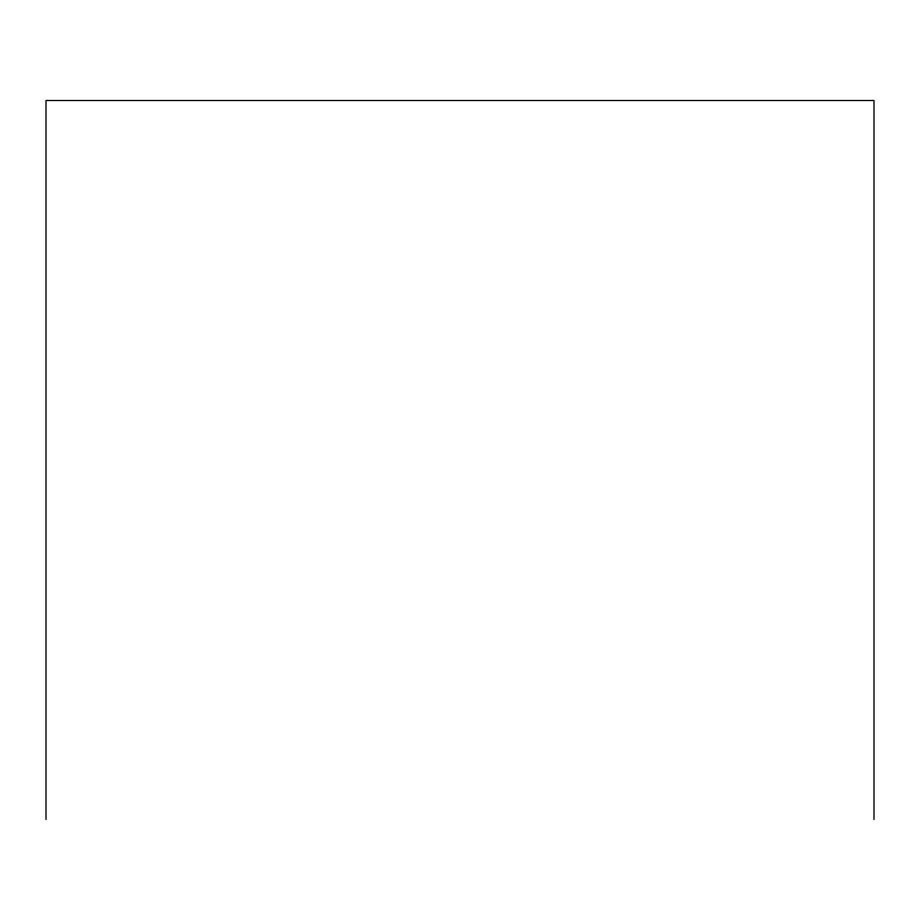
<?xml version="1.0" encoding="UTF-8"?>
<svg xmlns="http://www.w3.org/2000/svg" width="920" height="920" viewBox="0 0 920 920"><rect width="100%" height="100%" fill="white"/><g stroke="black" fill="none" stroke-linecap="round" stroke-linejoin="round"><path stroke-width="1.38" d="M874 819.49L874 100.51L46 100.51L46 819.49"/></g></svg>
